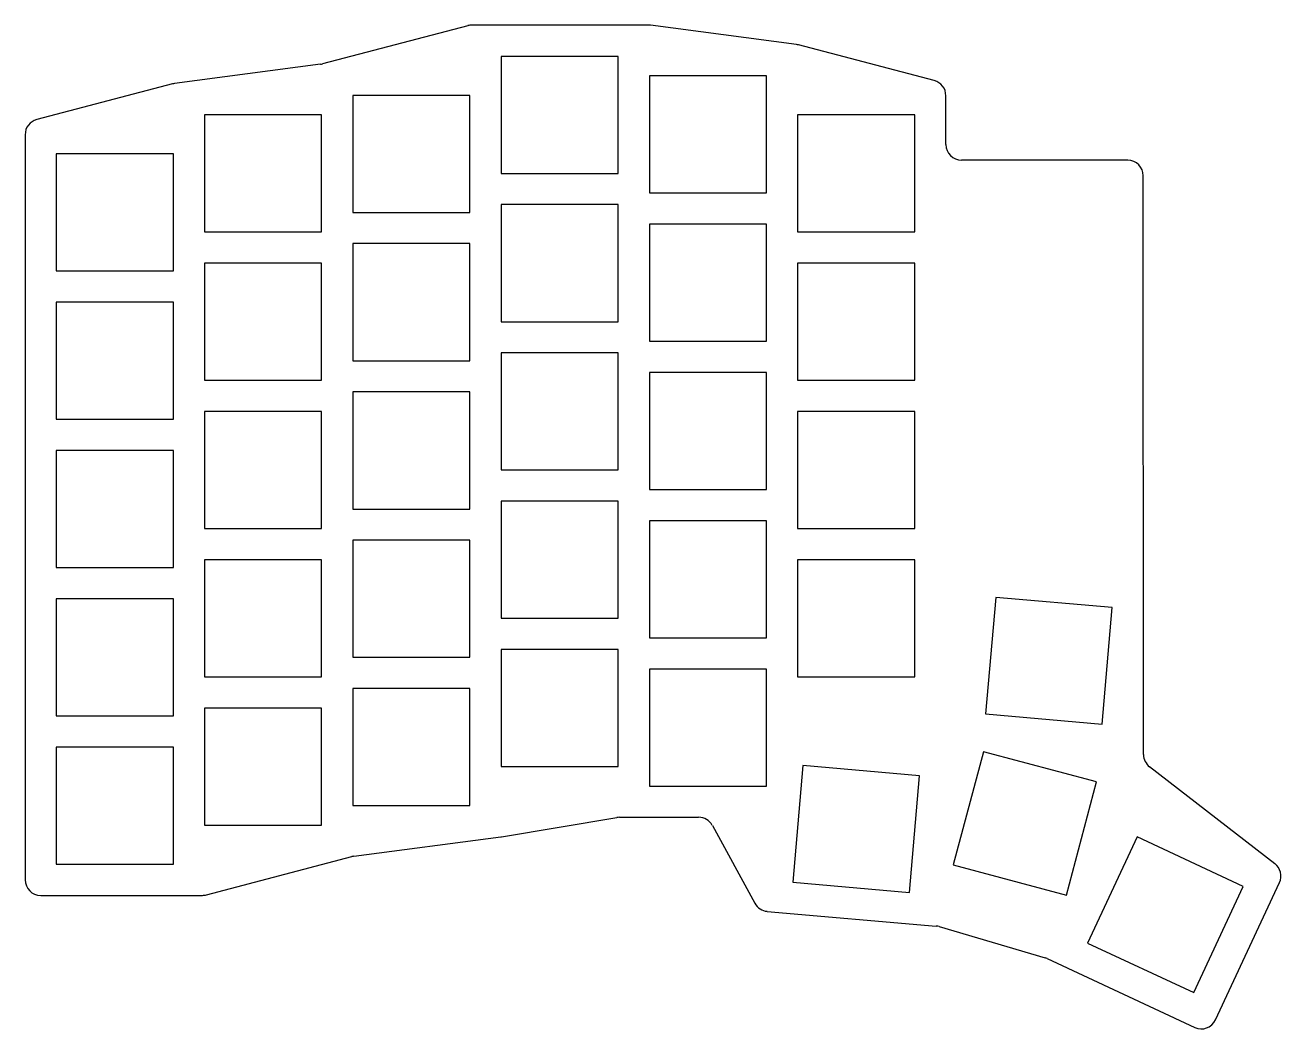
# Model space of a CAD drawing. Header units: millimetres. Extents: x 38 to 199, y -179 to -50.
import ezdxf

# ---------------------------------------------------------------- set-up
doc = ezdxf.new("R2010")
doc.units = ezdxf.units.MM

msp = doc.modelspace()

# ---------------------------------------------------------------- linework, layer by layer
for p, q in [((95.25, -50.07), (76.62, -54.97)), ((118.37, -50), (95.76, -50)), ((137.37, -52.48), (118.63, -50.02)), ((155.01, -57.11), (137.62, -52.53)), ((114.5, -54), (99.5, -54)), ((99.5, -54), (99.5, -69)), ((114.5, -69), (114.5, -54)), ((76.37, -55.02), (57.63, -57.48)), ((57.38, -57.53), (39.99, -62.11)), ((133.5, -56.5), (118.5, -56.5)), ((118.5, -56.5), (118.5, -71.5)), ((133.5, -71.5), (133.5, -56.5)), ((95.5, -59), (80.5, -59)), ((80.5, -59), (80.5, -74)), ((95.5, -74), (95.5, -59)), ((156.5, -65.3), (156.5, -59.04)), ((76.5, -61.5), (61.5, -61.5)), ((61.5, -61.5), (61.5, -76.5)), ((76.5, -76.5), (76.5, -61.5)), ((152.5, -61.5), (137.5, -61.5)), ((137.5, -61.5), (137.5, -76.5)), ((152.5, -76.5), (152.5, -61.5)), ((38.5, -64.04), (38.5, -159.5)), ((57.5, -66.5), (42.5, -66.5)), ((42.5, -66.5), (42.5, -81.5)), ((57.5, -81.5), (57.5, -66.5)), ((179.8, -67.3), (158.5, -67.3)), ((99.5, -69), (114.5, -69)), ((181.83, -143.46), (181.8, -69.3)), ((118.5, -71.5), (133.5, -71.5)), ((80.5, -74), (95.5, -74)), ((114.5, -73), (99.5, -73)), ((99.5, -73), (99.5, -88)), ((114.5, -88), (114.5, -73)), ((133.5, -75.5), (118.5, -75.5)), ((118.5, -75.5), (118.5, -90.5)), ((133.5, -90.5), (133.5, -75.5)), ((61.5, -76.5), (76.5, -76.5)), ((137.5, -76.5), (152.5, -76.5)), ((95.5, -78), (80.5, -78)), ((80.5, -78), (80.5, -93)), ((95.5, -93), (95.5, -78)), ((42.5, -81.5), (57.5, -81.5)), ((76.5, -80.5), (61.5, -80.5)), ((61.5, -80.5), (61.5, -95.5)), ((76.5, -95.5), (76.5, -80.5)), ((152.5, -80.5), (137.5, -80.5)), ((137.5, -80.5), (137.5, -95.5)), ((152.5, -95.5), (152.5, -80.5)), ((57.5, -85.5), (42.5, -85.5)), ((42.5, -85.5), (42.5, -100.5)), ((57.5, -100.5), (57.5, -85.5)), ((99.5, -88), (114.5, -88)), ((118.5, -90.5), (133.5, -90.5)), ((80.5, -93), (95.5, -93)), ((114.5, -92), (99.5, -92)), ((99.5, -92), (99.5, -107)), ((114.5, -107), (114.5, -92)), ((133.5, -94.5), (118.5, -94.5)), ((118.5, -94.5), (118.5, -109.5)), ((133.5, -109.5), (133.5, -94.5)), ((61.5, -95.5), (76.5, -95.5)), ((137.5, -95.5), (152.5, -95.5)), ((95.5, -97), (80.5, -97)), ((80.5, -97), (80.5, -112)), ((95.5, -112), (95.5, -97)), ((76.5, -99.5), (61.5, -99.5)), ((61.5, -99.5), (61.5, -114.5)), ((76.5, -114.5), (76.5, -99.5)), ((152.5, -99.5), (137.5, -99.5)), ((137.5, -99.5), (137.5, -114.5)), ((152.5, -114.5), (152.5, -99.5)), ((42.5, -100.5), (57.5, -100.5)), ((57.5, -104.5), (42.5, -104.5)), ((42.5, -104.5), (42.5, -119.5)), ((57.5, -119.5), (57.5, -104.5)), ((99.5, -107), (114.5, -107)), ((114.5, -111), (99.5, -111)), ((99.5, -111), (99.5, -126)), ((114.5, -126), (114.5, -111)), ((118.5, -109.5), (133.5, -109.5)), ((80.5, -112), (95.5, -112)), ((133.5, -113.5), (118.5, -113.5)), ((118.5, -113.5), (118.5, -128.5)), ((133.5, -128.5), (133.5, -113.5)), ((61.5, -114.5), (76.5, -114.5)), ((137.5, -114.5), (152.5, -114.5)), ((95.5, -116), (80.5, -116)), ((80.5, -116), (80.5, -131)), ((95.5, -131), (95.5, -116)), ((76.5, -118.5), (61.5, -118.5)), ((61.5, -118.5), (61.5, -133.5)), ((76.5, -133.5), (76.5, -118.5)), ((152.5, -118.5), (137.5, -118.5)), ((137.5, -118.5), (137.5, -133.5)), ((152.5, -133.5), (152.5, -118.5)), ((42.5, -119.5), (57.5, -119.5)), ((57.5, -123.5), (42.5, -123.5)), ((42.5, -123.5), (42.5, -138.5)), ((57.5, -138.5), (57.5, -123.5)), ((162.89, -123.32), (161.58, -138.26)), ((177.83, -124.63), (162.89, -123.32)), ((176.52, -139.57), (177.83, -124.63)), ((99.5, -126), (114.5, -126)), ((118.5, -128.5), (133.5, -128.5)), ((114.5, -130), (99.5, -130)), ((99.5, -130), (99.5, -145)), ((114.5, -145), (114.5, -130)), ((80.5, -131), (95.5, -131)), ((61.5, -133.5), (76.5, -133.5)), ((133.5, -132.5), (118.5, -132.5)), ((118.5, -132.5), (118.5, -147.5)), ((133.5, -147.5), (133.5, -132.5)), ((137.5, -133.5), (152.5, -133.5)), ((95.5, -135), (80.5, -135)), ((80.5, -135), (80.5, -150)), ((95.5, -150), (95.5, -135)), ((76.5, -137.5), (61.5, -137.5)), ((61.5, -137.5), (61.5, -152.5)), ((76.5, -152.5), (76.5, -137.5)), ((161.58, -138.26), (176.52, -139.57)), ((42.5, -138.5), (57.5, -138.5)), ((57.5, -142.5), (42.5, -142.5)), ((42.5, -142.5), (42.5, -157.5)), ((57.5, -157.5), (57.5, -142.5)), ((161.33, -143.09), (157.45, -157.58)), ((175.82, -146.97), (161.33, -143.09)), ((99.5, -145), (114.5, -145)), ((138.18, -144.87), (136.87, -159.82)), ((153.13, -146.18), (138.18, -144.87)), ((151.82, -161.13), (153.13, -146.18)), ((198.65, -157.44), (182.61, -145.04)), ((118.5, -147.5), (133.5, -147.5)), ((171.94, -161.46), (175.82, -146.97)), ((80.5, -150), (95.5, -150)), ((61.5, -152.5), (76.5, -152.5)), ((99.53, -153.99), (114.34, -151.53)), ((114.67, -151.5), (124.81, -151.5)), ((126.57, -152.54), (132.03, -162.51)), ((80.63, -156.48), (99.47, -154)), ((181.01, -154.02), (174.67, -167.61)), ((194.6, -160.36), (181.01, -154.02)), ((42.5, -157.5), (57.5, -157.5)), ((61.75, -161.43), (80.38, -156.53)), ((157.45, -157.58), (171.94, -161.46)), ((136.87, -159.82), (151.82, -161.13)), ((188.27, -173.95), (194.6, -160.36)), ((191.05, -177.45), (199.24, -159.87)), ((40.5, -161.5), (61.24, -161.5)), ((133.61, -163.55), (155.26, -165.44)), ((155.65, -165.51), (169.21, -169.5)), ((174.67, -167.61), (188.27, -173.95)), ((169.49, -169.61), (188.39, -178.42))]:
    msp.add_line(p, q)
for centre, start, end in [((95.76, -52), 90, 104.7436), ((118.37, -52), 82.5041, 90), ((137.11, -54.47), 75.2564, 82.5041), ((76.11, -53.03), 277.4959, 284.7436), ((57.89, -59.47), 97.4959, 104.7436), ((154.5, -59.04), 0, 75.2564), ((40.5, -64.04), 104.7436, 180), ((158.5, -65.3), 180, 270), ((179.8, -69.3), 0.0233, 90), ((183.83, -143.46), 180.0233, 232.3039), ((114.67, -153.5), 90, 99.4623), ((124.81, -153.5), 28.6885, 90), ((99.21, -152.02), 277.4959, 279.4623), ((80.89, -158.47), 97.4959, 104.7436), ((197.43, -159.02), 335, 52.3039), ((40.5, -159.5), 180, 270), ((61.24, -159.5), 270, 284.7436), ((133.78, -161.55), 208.6885, 265), ((155.08, -167.43), 73.617, 85), ((168.65, -171.42), 65, 73.617), ((189.23, -176.61), 245, 335)]:
    msp.add_arc(centre, 2, start, end)

doc.saveas('drawing.dxf')
